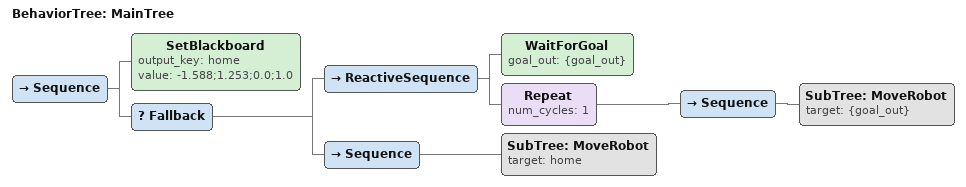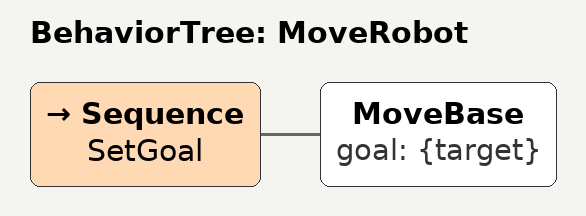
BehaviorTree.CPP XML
<root main_tree_to_execute = "MainTree">
    <BehaviorTree ID="MainTree">
        <Sequence>
            <SetBlackboard output_key="home" value="-1.588;1.253;0.0;1.0" />
            <Fallback>
                <ReactiveSequence>
                    <WaitForGoal goal_out="{goal_out}"/>
                    <Repeat num_cycles="1">
                        <Sequence>
                            <SubTree ID="MoveRobot" target="{goal_out}" />
                        </Sequence>
                    </Repeat>
                </ReactiveSequence>
                <Sequence>
                    <SubTree ID="MoveRobot" target="home" />
                </Sequence>
            </Fallback>
        </Sequence>
    </BehaviorTree>

    <BehaviorTree ID="MoveRobot">
        <Sequence name="SetGoal">
            <MoveBase goal="{target}" />
        </Sequence>
    </BehaviorTree>
</root>
